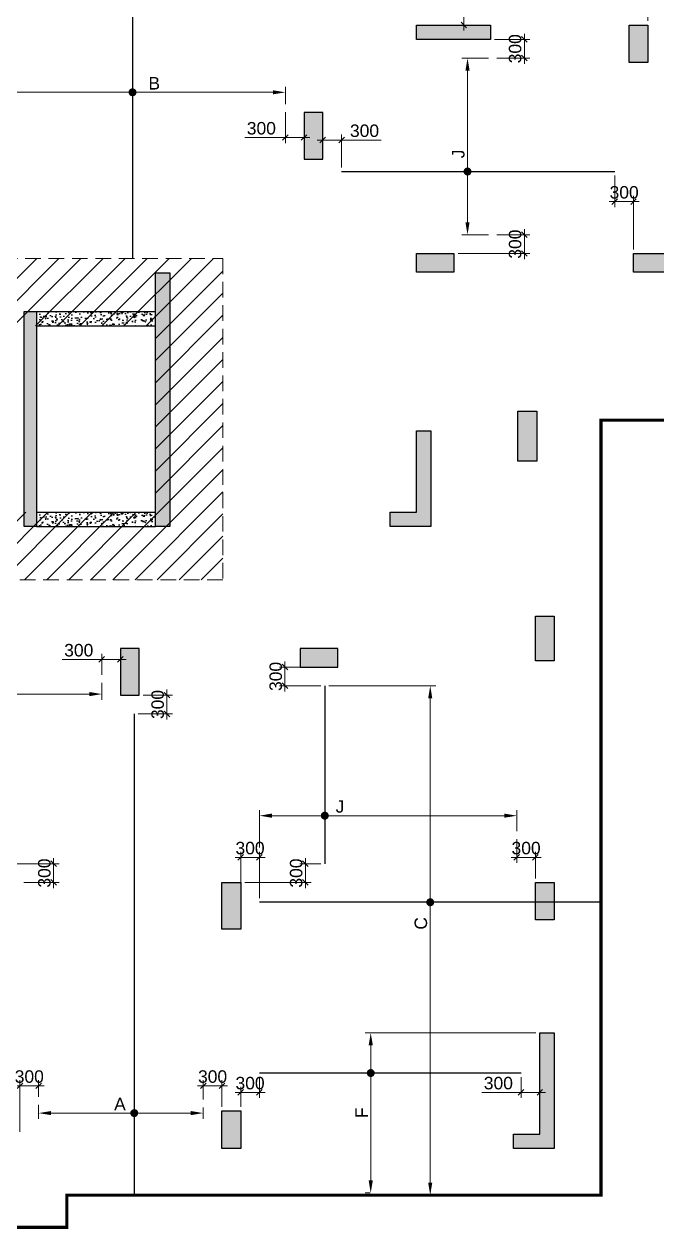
# Model space of a CAD drawing. Header units: millimetres. Extents: x 1123469 to 1883119, y -126924 to 196924.
# Drawn here: x 1821786 to 1831918, y 126388 to 145688 of the extents above; entities that cross this region are included whole.
import ezdxf

# ---------------------------------------------------------------- set-up
doc = ezdxf.new("R2010")
doc.units = ezdxf.units.MM
doc.header["$LTSCALE"] = 500
doc.header["$MEASUREMENT"] = 0
doc.header["$PDMODE"] = 34
doc.linetypes.add('CONTINOUS', pattern=[0])
doc.linetypes.add('DASHED2', pattern=[0.375, 0.25, -0.125])
doc.layers.get('Defpoints').update_dxf_attribs({"lineweight": 0})
for name, color, linetype in [('COL. DIM', 3, 'Continuous'), ('r.c.c. wall', 4, 'Continuous'), ('reinf.', 4, 'Continuous'), ('TOWER AREA COLUMN.', 6, 'Continuous')]:
    doc.layers.add(name, color=color, linetype=linetype)
for name, color, linetype, lineweight in [('CUT OUT', 1, 'Continuous', 13), ('dim-M', 1, 'Continuous', 15), ('FOOTING', 1, 'Continuous', 15), ('HATCH', 1, 'Continuous', 5), ('TOWER COL HATCH', 253, 'Continuous', 20)]:
    doc.layers.add(name, color=color, linetype=linetype, lineweight=lineweight)
doc.styles.add('3mm', font='arial.ttf')
doc.dimstyles.new('PARAMVEER', dxfattribs={"dimtxt": 200, "dimasz": 100, "dimexe": 0, "dimexo": 25, "dimgap": 10, "dimtad": 1, "dimdec": 0, "dimrnd": 5, "dimzin": 0, "dimdsep": 46, "dimtxsty": '3mm', "dimblk": 'OBLIQUE', "dimcen": 0.09, "dimdle": 75, "dimclrd": 1, "dimclre": 1, "dimclrt": 3, "dimadec": 0, "dimazin": 0, "dimtfac": 1, "dimtdec": 0, "dimtmove": 1, "dimatfit": 3, "dimfxl": 100, "dimtolj": 1, "dimtzin": 0, "dimlwd": 18, "dimlwe": 5, "dimarcsym": 0})

# ---------------------------------------------------------------- blocks, each defined once
blk = doc.blocks.new('3tgra')
at = {"layer": 'TOWER COL HATCH'}
h = blk.add_hatch(color=253, dxfattribs=at)
h.dxf.hatch_style = 1
h.paths.add_polyline_path([(1389010, 82702), (1389010, 82472), (1387826, 82472), (1387826, 82702)])
h = blk.add_hatch(color=253, dxfattribs=at)
h.dxf.hatch_style = 1
h.paths.add_polyline_path([(1391231, 82702), (1391531, 82702), (1391531, 82102), (1391231, 82102)])
h = blk.add_hatch(color=253, dxfattribs=at)
h.dxf.hatch_style = 1
h.paths.add_polyline_path([(1386026, 80552), (1386326, 80552), (1386326, 81302), (1386026, 81302)])
h = blk.add_hatch(color=253, dxfattribs=at)
h.dxf.hatch_style = 1
h.paths.add_polyline_path([(1388426, 79042), (1388426, 78742), (1387826, 78742), (1387826, 79042)])
h = blk.add_hatch(color=253, dxfattribs=at)
h.dxf.hatch_style = 1
h.paths.add_polyline_path([(1391901, 79042), (1391901, 78742), (1391301, 78742), (1391301, 79042)])
h = blk.add_hatch(color=253, dxfattribs=at)
h.dxf.hatch_style = 1
h.paths.add_polyline_path([(1383876, 78732), (1383876, 74667), (1383646, 74667), (1383646, 77882), (1383646, 78112), (1383646, 78732)])
h = blk.add_hatch(color=253, dxfattribs=at)
h.dxf.hatch_style = 1
h.paths.add_polyline_path([(1381543, 78112), (1381743, 78112), (1381743, 77882), (1381743, 74667), (1381543, 74667), (1381543, 77882)])
h = blk.add_hatch(color=253, dxfattribs=at)
h.dxf.hatch_style = 1
h.paths.add_polyline_path([(1389451, 76517), (1389751, 76517), (1389751, 75717), (1389451, 75717)])
h = blk.add_hatch(color=253, dxfattribs=at)
h.dxf.hatch_style = 1
h.paths.add_polyline_path([(1388056, 76202), (1388056, 74667), (1387406, 74667), (1387406, 74897), (1387826, 74897), (1387826, 76202)])
h = blk.add_hatch(color=253, dxfattribs=at)
h.dxf.hatch_style = 1
h.paths.add_polyline_path([(1389731, 73232), (1390031, 73232), (1390031, 72517), (1389731, 72517)])
h = blk.add_hatch(color=253, dxfattribs=at)
h.dxf.hatch_style = 1
h.paths.add_polyline_path([(1383386, 72717), (1383086, 72717), (1383086, 71967), (1383386, 71967)])
h = blk.add_hatch(color=253, dxfattribs=at)
h.dxf.hatch_style = 1
h.paths.add_polyline_path([(1386566, 72417), (1386566, 72717), (1385966, 72717), (1385966, 72417)])
h = blk.add_hatch(color=253, dxfattribs=at)
h.dxf.hatch_style = 1
h.paths.add_polyline_path([(1384711, 68967), (1385011, 68967), (1385011, 68217), (1384711, 68217)])
h = blk.add_hatch(color=253, dxfattribs=at)
h.dxf.hatch_style = 1
h.paths.add_polyline_path([(1389731, 68967), (1390031, 68967), (1390031, 68367), (1389731, 68367)])
h = blk.add_hatch(color=253, dxfattribs=at)
h.dxf.hatch_style = 1
h.paths.add_polyline_path([(1390031, 66557), (1390031, 64707), (1389381, 64707), (1389381, 64937), (1389801, 64937), (1389801, 66557)])
h = blk.add_hatch(color=253, dxfattribs=at)
h.dxf.hatch_style = 1
h.paths.add_polyline_path([(1384711, 65307), (1385011, 65307), (1385011, 64707), (1384711, 64707)])
at = {"layer": 'TOWER AREA COLUMN.', "color": 4}
for points in [[(1389010, 82702), (1389010, 82472), (1387826, 82472), (1387826, 82702)], [(1391231, 82702), (1391531, 82702), (1391531, 82102), (1391231, 82102)], [(1386026, 80552), (1386326, 80552), (1386326, 81302), (1386026, 81302)], [(1388426, 79042), (1388426, 78742), (1387826, 78742), (1387826, 79042)], [(1391901, 79042), (1391901, 78742), (1391301, 78742), (1391301, 79042)], [(1389451, 76517), (1389751, 76517), (1389751, 75717), (1389451, 75717)], [(1389731, 73232), (1390031, 73232), (1390031, 72517), (1389731, 72517)], [(1383386, 72717), (1383086, 72717), (1383086, 71967), (1383386, 71967)], [(1386566, 72417), (1386566, 72717), (1385966, 72717), (1385966, 72417)], [(1384711, 68967), (1385011, 68967), (1385011, 68217), (1384711, 68217)], [(1389731, 68967), (1390031, 68967), (1390031, 68367), (1389731, 68367)], [(1384711, 65307), (1385011, 65307), (1385011, 64707), (1384711, 64707)]]:
    blk.add_lwpolyline(points, close=True, dxfattribs=at)
for points in [[(1383876, 78732), (1383876, 74667), (1383646, 74667), (1383646, 77882), (1383646, 77882), (1383646, 78112), (1383646, 78112), (1383646, 78732), (1383876, 78732)], [(1381543, 78112), (1381743, 78112), (1381743, 77882), (1381743, 77882), (1381743, 74667), (1381543, 74667), (1381543, 77882), (1381543, 77882), (1381543, 78112)], [(1388056, 76202), (1388056, 74667), (1387406, 74667), (1387406, 74897), (1387826, 74897), (1387826, 76202), (1388056, 76202)], [(1390031, 66557), (1390031, 64707), (1389381, 64707), (1389381, 64937), (1389801, 64937), (1389801, 66557), (1390031, 66557)]]:
    blk.add_lwpolyline(points, dxfattribs=at)
blk = doc.blocks.new('_Oblique')
at = {"color": 0, "linetype": 'ByBlock', "lineweight": -2}
blk.add_line((-0.5, -0.5), (0.5, 0.5), dxfattribs=at)
blk = doc.blocks.new('*D3295')
at = {"layer": 'COL. DIM', "color": 1, "linetype": 'CONTINOUS', "lineweight": 5, "ltscale": 10, "transparency": 16777216}
for p, q in [((1832074, 147178), (1832074, 146434)), ((1831774, 145738), (1831774, 146614))]:
    blk.add_line(p, q, dxfattribs=at)
at = {"layer": 'COL. DIM', "color": 1, "lineweight": 18, "ltscale": 10, "transparency": 16777216}
blk.add_line((1832164, 146524), (1831684, 146524), dxfattribs=at)
at = {"layer": 'Defpoints', "color": 0, "ltscale": 10, "transparency": 16777216}
for p in [(1832074, 147243), (1831774, 146524), (1831774, 145673)]:
    blk.add_point(p, dxfattribs=at)
at = {"layer": 'COL. DIM', "color": 1, "lineweight": 18, "ltscale": 10, "transparency": 16777216, "xscale": 90, "yscale": 90, "zscale": 90, "rotation": 180}
blk.add_blockref('_Oblique', (1831774, 146524), dxfattribs=at)
at = {"layer": 'COL. DIM', "color": 1, "lineweight": 18, "ltscale": 10, "transparency": 16777216, "xscale": 90, "yscale": 90, "zscale": 90}
blk.add_blockref('_Oblique', (1832074, 146524), dxfattribs=at)
at = {"layer": 'COL. DIM', "color": 3, "ltscale": 10, "transparency": 16777216, "insert": (1831924, 146671), "char_height": 200, "attachment_point": 5, "style": '3mm'}
blk.add_mtext('\\A1;300', dxfattribs=at)
blk = doc.blocks.new('*D3316')
at = {"layer": 'COL. DIM', "color": 1, "lineweight": 18, "ltscale": 10, "transparency": 16777216}
for p, q in [((1828827, 146602), (1828827, 145973)), ((1828827, 146063), (1828827, 145583))]:
    blk.add_line(p, q, dxfattribs=at)
at = {"layer": 'COL. DIM', "color": 1, "linetype": 'CONTINOUS', "lineweight": 5, "ltscale": 10, "transparency": 16777216}
for p, q in [((1829219, 145973), (1828737, 145973)), ((1828915, 145673), (1828737, 145673))]:
    blk.add_line(p, q, dxfattribs=at)
at = {"layer": 'Defpoints', "color": 0, "ltscale": 10, "transparency": 16777216}
for p in [(1829284, 145973), (1828827, 145673), (1828980, 145673)]:
    blk.add_point(p, dxfattribs=at)
at = {"layer": 'COL. DIM', "color": 1, "lineweight": 18, "ltscale": 10, "transparency": 16777216, "xscale": 90, "yscale": 90, "zscale": 90}
for p, rotation in [((1828827, 145973), 90), ((1828827, 145673), 270)]:
    blk.add_blockref('_Oblique', p, dxfattribs=dict(at, rotation=rotation))
at = {"layer": 'COL. DIM', "color": 3, "ltscale": 10, "transparency": 16777216, "insert": (1828680, 146336), "char_height": 200, "attachment_point": 5, "rotation": 90, "style": '3mm'}
blk.add_mtext('\\A1;300', dxfattribs=at)
blk = doc.blocks.new('*D3317')
at = {"layer": 'COL. DIM', "color": 1, "lineweight": 18, "ltscale": 10, "transparency": 16777216}
for p, q in [((1826959, 143831), (1826479, 143831)), ((1827503, 143831), (1826869, 143831))]:
    blk.add_line(p, q, dxfattribs=at)
at = {"layer": 'COL. DIM', "color": 1, "linetype": 'CONTINOUS', "lineweight": 5, "ltscale": 10, "transparency": 16777216}
for p, q in [((1826569, 143708), (1826569, 143921)), ((1826869, 143391), (1826869, 143921))]:
    blk.add_line(p, q, dxfattribs=at)
at = {"layer": 'Defpoints', "color": 0, "ltscale": 10, "transparency": 16777216}
for p in [(1826569, 143831), (1826569, 143643), (1826869, 143326)]:
    blk.add_point(p, dxfattribs=at)
at = {"layer": 'COL. DIM', "color": 1, "lineweight": 18, "ltscale": 10, "transparency": 16777216, "xscale": 90, "yscale": 90, "zscale": 90, "rotation": 180}
blk.add_blockref('_Oblique', (1826569, 143831), dxfattribs=at)
at = {"layer": 'COL. DIM', "color": 1, "lineweight": 18, "ltscale": 10, "transparency": 16777216, "xscale": 90, "yscale": 90, "zscale": 90}
blk.add_blockref('_Oblique', (1826869, 143831), dxfattribs=at)
at = {"layer": 'COL. DIM', "color": 3, "ltscale": 10, "transparency": 16777216, "insert": (1827237, 143978), "char_height": 200, "attachment_point": 5, "style": '3mm'}
blk.add_mtext('\\A1;300', dxfattribs=at)
blk = doc.blocks.new('*D3318')
at = {"layer": 'COL. DIM', "color": 1, "linetype": 'CONTINOUS', "lineweight": 5, "ltscale": 10, "transparency": 16777216}
for p, q in [((1829223, 145143), (1828796, 145143)), ((1829223, 142313), (1828796, 142313))]:
    blk.add_line(p, q, dxfattribs=at)
at = {"layer": 'COL. DIM', "color": 1, "lineweight": 18, "ltscale": 10, "transparency": 16777216}
blk.add_line((1828886, 142513), (1828886, 144943), dxfattribs=at)
at = {"layer": 'COL. DIM', "color": 1, "ltscale": 10, "transparency": 16777216}
for points in [[(1828853, 144943), (1828919, 144943), (1828886, 145143)], [(1828853, 142513), (1828919, 142513), (1828886, 142313)]]:
    blk.add_solid(points, dxfattribs=at)
at = {"layer": 'Defpoints', "color": 0, "ltscale": 10, "transparency": 16777216}
for p in [(1828886, 145143), (1829288, 145143), (1829288, 142313)]:
    blk.add_point(p, dxfattribs=at)
at = {"layer": 'COL. DIM', "color": 3, "ltscale": 10, "transparency": 16777216, "insert": (1828739, 143608), "char_height": 200, "attachment_point": 5, "rotation": 90, "style": '3mm'}
blk.add_mtext('\\A1;J', dxfattribs=at)
blk = doc.blocks.new('*D3319')
at = {"layer": 'COL. DIM', "color": 1, "linetype": 'CONTINOUS', "lineweight": 5, "ltscale": 10, "transparency": 16777216}
for p, q in [((1831244, 143261), (1831244, 142755)), ((1831544, 142078), (1831544, 142935))]:
    blk.add_line(p, q, dxfattribs=at)
at = {"layer": 'COL. DIM', "color": 1, "lineweight": 18, "ltscale": 10, "transparency": 16777216}
blk.add_line((1831154, 142845), (1831634, 142845), dxfattribs=at)
at = {"layer": 'Defpoints', "color": 0, "ltscale": 10, "transparency": 16777216}
for p in [(1831244, 143326), (1831544, 142845), (1831544, 142013)]:
    blk.add_point(p, dxfattribs=at)
at = {"layer": 'COL. DIM', "color": 1, "lineweight": 18, "ltscale": 10, "transparency": 16777216, "xscale": 90, "yscale": 90, "zscale": 90, "rotation": 180}
blk.add_blockref('_Oblique', (1831244, 142845), dxfattribs=at)
at = {"layer": 'COL. DIM', "color": 1, "lineweight": 18, "ltscale": 10, "transparency": 16777216, "xscale": 90, "yscale": 90, "zscale": 90}
blk.add_blockref('_Oblique', (1831544, 142845), dxfattribs=at)
at = {"layer": 'COL. DIM', "color": 3, "ltscale": 10, "transparency": 16777216, "insert": (1831394, 142992), "char_height": 200, "attachment_point": 5, "style": '3mm'}
blk.add_mtext('\\A1;300', dxfattribs=at)
blk = doc.blocks.new('*D3320')
at = {"layer": 'COL. DIM', "color": 1, "linetype": 'CONTINOUS', "lineweight": 5, "ltscale": 10, "transparency": 16777216}
for p, q in [((1829353, 142313), (1829886, 142313)), ((1828734, 142013), (1829886, 142013))]:
    blk.add_line(p, q, dxfattribs=at)
at = {"layer": 'COL. DIM', "color": 1, "lineweight": 18, "ltscale": 10, "transparency": 16777216}
blk.add_line((1829796, 142403), (1829796, 141923), dxfattribs=at)
at = {"layer": 'Defpoints', "color": 0, "ltscale": 10, "transparency": 16777216}
for p in [(1829288, 142313), (1828669, 142013), (1829796, 142013)]:
    blk.add_point(p, dxfattribs=at)
at = {"layer": 'COL. DIM', "color": 1, "lineweight": 18, "ltscale": 10, "transparency": 16777216, "xscale": 90, "yscale": 90, "zscale": 90}
for p, rotation in [((1829796, 142313), 90), ((1829796, 142013), 270)]:
    blk.add_blockref('_Oblique', p, dxfattribs=dict(at, rotation=rotation))
at = {"layer": 'COL. DIM', "color": 3, "ltscale": 10, "transparency": 16777216, "insert": (1829649, 142163), "char_height": 200, "attachment_point": 5, "rotation": 90, "style": '3mm'}
blk.add_mtext('\\A1;300', dxfattribs=at)
blk = doc.blocks.new('*D3323')
at = {"layer": 'COL. DIM', "color": 1, "linetype": 'CONTINOUS', "lineweight": 5, "ltscale": 10, "transparency": 16777216}
for p, q in [((1825969, 144277), (1825969, 143781)), ((1826269, 144208), (1826269, 143781))]:
    blk.add_line(p, q, dxfattribs=at)
at = {"layer": 'COL. DIM', "color": 1, "lineweight": 18, "ltscale": 10, "transparency": 16777216}
for p, q in [((1825320, 143871), (1825969, 143871)), ((1825879, 143871), (1826359, 143871))]:
    blk.add_line(p, q, dxfattribs=at)
at = {"layer": 'Defpoints', "color": 0, "ltscale": 10, "transparency": 16777216}
for p in [(1825969, 144342), (1826269, 144273), (1826269, 143871)]:
    blk.add_point(p, dxfattribs=at)
at = {"layer": 'COL. DIM', "color": 1, "lineweight": 18, "ltscale": 10, "transparency": 16777216, "xscale": 90, "yscale": 90, "zscale": 90, "rotation": 180}
blk.add_blockref('_Oblique', (1825969, 143871), dxfattribs=at)
at = {"layer": 'COL. DIM', "color": 1, "lineweight": 18, "ltscale": 10, "transparency": 16777216, "xscale": 90, "yscale": 90, "zscale": 90}
blk.add_blockref('_Oblique', (1826269, 143871), dxfattribs=at)
at = {"layer": 'COL. DIM', "color": 3, "ltscale": 10, "transparency": 16777216, "insert": (1825585, 144018), "char_height": 200, "attachment_point": 5, "style": '3mm'}
blk.add_mtext('\\A1;300', dxfattribs=at)
blk = doc.blocks.new('*D3246')
at = {"layer": 'COL. DIM', "color": 1, "linetype": 'CONTINOUS', "lineweight": 5, "ltscale": 10, "transparency": 16777216}
for p, q in [((1821264, 132238), (1822348, 132238)), ((1821784, 131938), (1822348, 131938))]:
    blk.add_line(p, q, dxfattribs=at)
at = {"layer": 'COL. DIM', "color": 1, "lineweight": 18, "ltscale": 10, "transparency": 16777216}
blk.add_line((1822258, 132328), (1822258, 131848), dxfattribs=at)
at = {"layer": 'Defpoints', "color": 0, "ltscale": 10, "transparency": 16777216}
for p in [(1821199, 132238), (1821719, 131938), (1822258, 131938)]:
    blk.add_point(p, dxfattribs=at)
at = {"layer": 'COL. DIM', "color": 1, "lineweight": 18, "ltscale": 10, "transparency": 16777216, "xscale": 90, "yscale": 90, "zscale": 90}
for p, rotation in [((1822258, 132238), 90), ((1822258, 131938), 270)]:
    blk.add_blockref('_Oblique', p, dxfattribs=dict(at, rotation=rotation))
at = {"layer": 'COL. DIM', "color": 3, "ltscale": 10, "transparency": 16777216, "insert": (1822111, 132088), "char_height": 200, "attachment_point": 5, "rotation": 90, "style": '3mm'}
blk.add_mtext('\\A1;300', dxfattribs=at)
blk = doc.blocks.new('*D3247')
at = {"layer": 'COL. DIM', "color": 1, "lineweight": 18, "ltscale": 10, "transparency": 16777216}
for p, q in [((1822395, 135510), (1823029, 135510)), ((1822939, 135510), (1823419, 135510))]:
    blk.add_line(p, q, dxfattribs=at)
at = {"layer": 'COL. DIM', "color": 1, "linetype": 'CONTINOUS', "lineweight": 5, "ltscale": 10, "transparency": 16777216}
for p, q in [((1823029, 135263), (1823029, 135600)), ((1823329, 135321), (1823329, 135600))]:
    blk.add_line(p, q, dxfattribs=at)
at = {"layer": 'Defpoints', "color": 0, "ltscale": 10, "transparency": 16777216}
for p in [(1823329, 135510), (1823029, 135198), (1823329, 135256)]:
    blk.add_point(p, dxfattribs=at)
at = {"layer": 'COL. DIM', "color": 1, "lineweight": 18, "ltscale": 10, "transparency": 16777216, "xscale": 90, "yscale": 90, "zscale": 90, "rotation": 180}
blk.add_blockref('_Oblique', (1823029, 135510), dxfattribs=at)
at = {"layer": 'COL. DIM', "color": 1, "lineweight": 18, "ltscale": 10, "transparency": 16777216, "xscale": 90, "yscale": 90, "zscale": 90}
blk.add_blockref('_Oblique', (1823329, 135510), dxfattribs=at)
at = {"layer": 'COL. DIM', "color": 3, "ltscale": 10, "transparency": 16777216, "insert": (1822661, 135657), "char_height": 200, "attachment_point": 5, "style": '3mm'}
blk.add_mtext('\\A1;300', dxfattribs=at)
blk = doc.blocks.new('*D3252')
at = {"layer": 'COL. DIM', "color": 1, "linetype": 'CONTINOUS', "lineweight": 5, "ltscale": 10, "transparency": 16777216}
for p, q in [((1824654, 128463), (1824654, 128770)), ((1824954, 128343), (1824954, 128770))]:
    blk.add_line(p, q, dxfattribs=at)
at = {"layer": 'COL. DIM', "color": 1, "lineweight": 18, "ltscale": 10, "transparency": 16777216}
blk.add_line((1824564, 128680), (1825044, 128680), dxfattribs=at)
at = {"layer": 'Defpoints', "color": 0, "ltscale": 10, "transparency": 16777216}
for p in [(1824954, 128680), (1824654, 128398), (1824954, 128278)]:
    blk.add_point(p, dxfattribs=at)
at = {"layer": 'COL. DIM', "color": 1, "lineweight": 18, "ltscale": 10, "transparency": 16777216, "xscale": 90, "yscale": 90, "zscale": 90, "rotation": 180}
blk.add_blockref('_Oblique', (1824654, 128680), dxfattribs=at)
at = {"layer": 'COL. DIM', "color": 1, "lineweight": 18, "ltscale": 10, "transparency": 16777216, "xscale": 90, "yscale": 90, "zscale": 90}
blk.add_blockref('_Oblique', (1824954, 128680), dxfattribs=at)
at = {"layer": 'COL. DIM', "color": 3, "ltscale": 10, "transparency": 16777216, "insert": (1824804, 128827), "char_height": 200, "attachment_point": 5, "style": '3mm'}
blk.add_mtext('\\A1;300', dxfattribs=at)
blk = doc.blocks.new('*D3253')
at = {"layer": 'COL. DIM', "color": 1, "linetype": 'CONTINOUS', "lineweight": 5, "ltscale": 10, "transparency": 16777216}
for p, q in [((1821719, 127943), (1821719, 128770)), ((1822019, 128506), (1822019, 128770))]:
    blk.add_line(p, q, dxfattribs=at)
at = {"layer": 'COL. DIM', "color": 1, "lineweight": 18, "ltscale": 10, "transparency": 16777216}
blk.add_line((1822109, 128680), (1821629, 128680), dxfattribs=at)
at = {"layer": 'Defpoints', "color": 0, "ltscale": 10, "transparency": 16777216}
for p in [(1821719, 128680), (1822019, 128441), (1821719, 127878)]:
    blk.add_point(p, dxfattribs=at)
at = {"layer": 'COL. DIM', "color": 1, "lineweight": 18, "ltscale": 10, "transparency": 16777216, "xscale": 90, "yscale": 90, "zscale": 90, "rotation": 180}
blk.add_blockref('_Oblique', (1821719, 128680), dxfattribs=at)
at = {"layer": 'COL. DIM', "color": 1, "lineweight": 18, "ltscale": 10, "transparency": 16777216, "xscale": 90, "yscale": 90, "zscale": 90}
blk.add_blockref('_Oblique', (1822019, 128680), dxfattribs=at)
at = {"layer": 'COL. DIM', "color": 3, "ltscale": 10, "transparency": 16777216, "insert": (1821869, 128827), "char_height": 200, "attachment_point": 5, "style": '3mm'}
blk.add_mtext('\\A1;300', dxfattribs=at)
blk = doc.blocks.new('*D3254')
at = {"layer": 'COL. DIM', "color": 1, "linetype": 'CONTINOUS', "lineweight": 5, "ltscale": 10, "transparency": 16777216}
for p, q in [((1829674, 132631), (1829674, 132250)), ((1829974, 132003), (1829974, 132430))]:
    blk.add_line(p, q, dxfattribs=at)
at = {"layer": 'COL. DIM', "color": 1, "lineweight": 18, "ltscale": 10, "transparency": 16777216}
blk.add_line((1829584, 132340), (1830064, 132340), dxfattribs=at)
at = {"layer": 'Defpoints', "color": 0, "ltscale": 10, "transparency": 16777216}
for p in [(1829674, 132696), (1829974, 132340), (1829974, 131938)]:
    blk.add_point(p, dxfattribs=at)
at = {"layer": 'COL. DIM', "color": 1, "lineweight": 18, "ltscale": 10, "transparency": 16777216, "xscale": 90, "yscale": 90, "zscale": 90, "rotation": 180}
blk.add_blockref('_Oblique', (1829674, 132340), dxfattribs=at)
at = {"layer": 'COL. DIM', "color": 1, "lineweight": 18, "ltscale": 10, "transparency": 16777216, "xscale": 90, "yscale": 90, "zscale": 90}
blk.add_blockref('_Oblique', (1829974, 132340), dxfattribs=at)
at = {"layer": 'COL. DIM', "color": 3, "ltscale": 10, "transparency": 16777216, "insert": (1829824, 132487), "char_height": 200, "attachment_point": 5, "style": '3mm'}
blk.add_mtext('\\A1;300', dxfattribs=at)
blk = doc.blocks.new('*D3255')
at = {"layer": 'COL. DIM', "color": 1, "linetype": 'CONTINOUS', "lineweight": 5, "ltscale": 10, "transparency": 16777216}
for p, q in [((1826666, 135088), (1828379, 135088)), ((1828280, 126928), (1828199, 126928))]:
    blk.add_line(p, q, dxfattribs=at)
at = {"layer": 'COL. DIM', "color": 1, "lineweight": 18, "ltscale": 10, "transparency": 16777216}
blk.add_line((1828289, 127128), (1828289, 134888), dxfattribs=at)
at = {"layer": 'COL. DIM', "color": 1, "ltscale": 10, "transparency": 16777216}
for points in [[(1828256, 134888), (1828322, 134888), (1828289, 135088)], [(1828256, 127128), (1828322, 127128), (1828289, 126928)]]:
    blk.add_solid(points, dxfattribs=at)
at = {"layer": 'Defpoints', "color": 0, "ltscale": 10, "transparency": 16777216}
for p in [(1826601, 135088), (1828289, 135088), (1828345, 126928)]:
    blk.add_point(p, dxfattribs=at)
at = {"layer": 'COL. DIM', "color": 3, "ltscale": 10, "transparency": 16777216, "insert": (1828140, 131282), "char_height": 200, "attachment_point": 5, "rotation": 90, "style": '3mm'}
blk.add_mtext('\\A1;C', dxfattribs=at)
blk = doc.blocks.new('*D3256')
at = {"layer": 'COL. DIM', "color": 1, "linetype": 'CONTINOUS', "lineweight": 5, "ltscale": 10, "transparency": 16777216}
for p, q in [((1825254, 131633), (1825254, 132430)), ((1825554, 131685), (1825554, 132430))]:
    blk.add_line(p, q, dxfattribs=at)
at = {"layer": 'COL. DIM', "color": 1, "lineweight": 18, "ltscale": 10, "transparency": 16777216}
blk.add_line((1825644, 132340), (1825164, 132340), dxfattribs=at)
at = {"layer": 'Defpoints', "color": 0, "ltscale": 10, "transparency": 16777216}
for p in [(1825254, 132340), (1825254, 131568), (1825554, 131620)]:
    blk.add_point(p, dxfattribs=at)
at = {"layer": 'COL. DIM', "color": 1, "lineweight": 18, "ltscale": 10, "transparency": 16777216, "xscale": 90, "yscale": 90, "zscale": 90, "rotation": 180}
blk.add_blockref('_Oblique', (1825254, 132340), dxfattribs=at)
at = {"layer": 'COL. DIM', "color": 1, "lineweight": 18, "ltscale": 10, "transparency": 16777216, "xscale": 90, "yscale": 90, "zscale": 90}
blk.add_blockref('_Oblique', (1825554, 132340), dxfattribs=at)
at = {"layer": 'COL. DIM', "color": 3, "ltscale": 10, "transparency": 16777216, "insert": (1825404, 132487), "char_height": 200, "attachment_point": 5, "style": '3mm'}
blk.add_mtext('\\A1;300', dxfattribs=at)
blk = doc.blocks.new('*D3257')
at = {"layer": 'COL. DIM', "color": 1, "linetype": 'CONTINOUS', "lineweight": 5, "ltscale": 10, "transparency": 16777216}
for p, q in [((1823694, 134938), (1824162, 134938)), ((1823615, 134638), (1824162, 134638))]:
    blk.add_line(p, q, dxfattribs=at)
at = {"layer": 'COL. DIM', "color": 1, "lineweight": 18, "ltscale": 10, "transparency": 16777216}
blk.add_line((1824072, 134548), (1824072, 135028), dxfattribs=at)
at = {"layer": 'Defpoints', "color": 0, "ltscale": 10, "transparency": 16777216}
for p in [(1823629, 134938), (1824072, 134938), (1823550, 134638)]:
    blk.add_point(p, dxfattribs=at)
at = {"layer": 'COL. DIM', "color": 1, "lineweight": 18, "ltscale": 10, "transparency": 16777216, "xscale": 90, "yscale": 90, "zscale": 90}
for p, rotation in [((1824072, 134938), 90), ((1824072, 134638), 270)]:
    blk.add_blockref('_Oblique', p, dxfattribs=dict(at, rotation=rotation))
at = {"layer": 'COL. DIM', "color": 3, "ltscale": 10, "transparency": 16777216, "insert": (1823925, 134788), "char_height": 200, "attachment_point": 5, "rotation": 90, "style": '3mm'}
blk.add_mtext('\\A1;300', dxfattribs=at)
blk = doc.blocks.new('*D3265')
at = {"layer": 'COL. DIM', "color": 1, "linetype": 'CONTINOUS', "lineweight": 5, "ltscale": 10, "transparency": 16777216}
for p, q in [((1820939, 144407), (1820939, 144685)), ((1825969, 144407), (1825969, 144685))]:
    blk.add_line(p, q, dxfattribs=at)
at = {"layer": 'COL. DIM', "color": 1, "lineweight": 18, "ltscale": 10, "transparency": 16777216}
blk.add_line((1821139, 144595), (1825769, 144595), dxfattribs=at)
at = {"layer": 'COL. DIM', "color": 1, "ltscale": 10, "transparency": 16777216}
for points in [[(1821139, 144628), (1821139, 144562), (1820939, 144595)], [(1825769, 144628), (1825769, 144562), (1825969, 144595)]]:
    blk.add_solid(points, dxfattribs=at)
at = {"layer": 'Defpoints', "color": 0, "ltscale": 10, "transparency": 16777216}
for p in [(1825969, 144595), (1820939, 144342), (1825969, 144342)]:
    blk.add_point(p, dxfattribs=at)
at = {"layer": 'COL. DIM', "color": 3, "ltscale": 10, "transparency": 16777216, "insert": (1823870, 144740), "char_height": 200, "width": 21.48, "attachment_point": 5, "style": '3mm'}
blk.add_mtext('\\A1;B', dxfattribs=at)
blk = doc.blocks.new('*D3273')
at = {"layer": 'COL. DIM', "color": 1, "lineweight": 18, "ltscale": 10, "transparency": 16777216}
blk.add_line((1829796, 145053), (1829796, 145533), dxfattribs=at)
at = {"layer": 'COL. DIM', "color": 1, "linetype": 'CONTINOUS', "lineweight": 5, "ltscale": 10, "transparency": 16777216}
for p, q in [((1829318, 145443), (1829886, 145443)), ((1829353, 145143), (1829886, 145143))]:
    blk.add_line(p, q, dxfattribs=at)
at = {"layer": 'Defpoints', "color": 0, "ltscale": 10, "transparency": 16777216}
for p in [(1829253, 145443), (1829796, 145443), (1829288, 145143)]:
    blk.add_point(p, dxfattribs=at)
at = {"layer": 'COL. DIM', "color": 1, "lineweight": 18, "ltscale": 10, "transparency": 16777216, "xscale": 90, "yscale": 90, "zscale": 90}
for p, rotation in [((1829796, 145443), 90), ((1829796, 145143), 270)]:
    blk.add_blockref('_Oblique', p, dxfattribs=dict(at, rotation=rotation))
at = {"layer": 'COL. DIM', "color": 3, "ltscale": 10, "transparency": 16777216, "insert": (1829649, 145293), "char_height": 200, "attachment_point": 5, "rotation": 90, "style": '3mm'}
blk.add_mtext('\\A1;300', dxfattribs=at)
blk = doc.blocks.new('*D3331')
at = {"layer": 'COL. DIM', "color": 1, "linetype": 'CONTINOUS', "lineweight": 5, "ltscale": 10, "transparency": 16777216}
for p, q in [((1818529, 135133), (1818529, 134865)), ((1823029, 135133), (1823029, 134865))]:
    blk.add_line(p, q, dxfattribs=at)
at = {"layer": 'COL. DIM', "color": 1, "lineweight": 18, "ltscale": 10, "transparency": 16777216}
blk.add_line((1818729, 134955), (1822829, 134955), dxfattribs=at)
at = {"layer": 'COL. DIM', "color": 1, "ltscale": 10, "transparency": 16777216}
for points in [[(1818729, 134989), (1818729, 134922), (1818529, 134955)], [(1822829, 134989), (1822829, 134922), (1823029, 134955)]]:
    blk.add_solid(points, dxfattribs=at)
at = {"layer": 'Defpoints', "color": 0, "ltscale": 10, "transparency": 16777216}
for p in [(1818529, 135198), (1823029, 135198), (1823029, 134955)]:
    blk.add_point(p, dxfattribs=at)
at = {"layer": 'COL. DIM', "color": 3, "ltscale": 10, "transparency": 16777216, "insert": (1820779, 135102), "char_height": 200, "width": 21.48, "attachment_point": 5, "style": '3mm'}
blk.add_mtext('\\A1;J', dxfattribs=at)
blk = doc.blocks.new('*D3332')
at = {"layer": 'COL. DIM', "color": 1, "linetype": 'CONTINOUS', "lineweight": 5, "ltscale": 10, "transparency": 16777216}
for p, q in [((1822019, 128376), (1822019, 128153)), ((1824654, 128333), (1824654, 128153))]:
    blk.add_line(p, q, dxfattribs=at)
at = {"layer": 'COL. DIM', "color": 1, "lineweight": 18, "ltscale": 10, "transparency": 16777216}
blk.add_line((1822219, 128243), (1824454, 128243), dxfattribs=at)
at = {"layer": 'COL. DIM', "color": 1, "ltscale": 10, "transparency": 16777216}
for points in [[(1822219, 128276), (1822219, 128210), (1822019, 128243)], [(1824454, 128276), (1824454, 128210), (1824654, 128243)]]:
    blk.add_solid(points, dxfattribs=at)
at = {"layer": 'Defpoints', "color": 0, "ltscale": 10, "transparency": 16777216}
for p in [(1822019, 128441), (1824654, 128398), (1824654, 128243)]:
    blk.add_point(p, dxfattribs=at)
at = {"layer": 'COL. DIM', "color": 3, "ltscale": 10, "transparency": 16777216, "insert": (1823321, 128388), "char_height": 200, "width": 21.48, "attachment_point": 5, "style": '3mm'}
blk.add_mtext('\\A1;A', dxfattribs=at)
blk = doc.blocks.new('*D3333')
at = {"layer": 'COL. DIM', "color": 1, "linetype": 'CONTINOUS', "lineweight": 5, "ltscale": 10, "transparency": 16777216}
for p, q in [((1826520, 135388), (1825873, 135388)), ((1826536, 135088), (1825873, 135088))]:
    blk.add_line(p, q, dxfattribs=at)
at = {"layer": 'COL. DIM', "color": 1, "lineweight": 18, "ltscale": 10, "transparency": 16777216}
blk.add_line((1825963, 134998), (1825963, 135478), dxfattribs=at)
at = {"layer": 'Defpoints', "color": 0, "ltscale": 10, "transparency": 16777216}
for p in [(1825963, 135388), (1826585, 135388), (1826601, 135088)]:
    blk.add_point(p, dxfattribs=at)
at = {"layer": 'COL. DIM', "color": 1, "lineweight": 18, "ltscale": 10, "transparency": 16777216, "xscale": 90, "yscale": 90, "zscale": 90}
for p, rotation in [((1825963, 135388), 90), ((1825963, 135088), 270)]:
    blk.add_blockref('_Oblique', p, dxfattribs=dict(at, rotation=rotation))
at = {"layer": 'COL. DIM', "color": 3, "ltscale": 10, "transparency": 16777216, "insert": (1825816, 135238), "char_height": 200, "attachment_point": 5, "rotation": 90, "style": '3mm'}
blk.add_mtext('\\A1;300', dxfattribs=at)
blk = doc.blocks.new('*D3334')
at = {"layer": 'COL. DIM', "color": 1, "linetype": 'CONTINOUS', "lineweight": 5, "ltscale": 10, "transparency": 16777216}
for p, q in [((1825554, 132495), (1825554, 133097)), ((1829674, 132761), (1829674, 133097))]:
    blk.add_line(p, q, dxfattribs=at)
at = {"layer": 'COL. DIM', "color": 1, "lineweight": 18, "ltscale": 10, "transparency": 16777216}
blk.add_line((1825754, 133007), (1829474, 133007), dxfattribs=at)
at = {"layer": 'COL. DIM', "color": 1, "ltscale": 10, "transparency": 16777216}
for points in [[(1825754, 133041), (1825754, 132974), (1825554, 133007)], [(1829474, 133041), (1829474, 132974), (1829674, 133007)]]:
    blk.add_solid(points, dxfattribs=at)
at = {"layer": 'Defpoints', "color": 0, "ltscale": 10, "transparency": 16777216}
for p in [(1829674, 133007), (1829674, 132696), (1825554, 132430)]:
    blk.add_point(p, dxfattribs=at)
at = {"layer": 'COL. DIM', "color": 3, "ltscale": 10, "transparency": 16777216, "insert": (1826844, 133154), "char_height": 200, "width": 21.48, "attachment_point": 5, "style": '3mm'}
blk.add_mtext('\\A1;J', dxfattribs=at)
blk = doc.blocks.new('*D3362')
at = {"layer": 'COL. DIM', "color": 1, "linetype": 'CONTINOUS', "lineweight": 5, "ltscale": 10, "transparency": 16777216}
for p, q in [((1826536, 132238), (1826201, 132238)), ((1825319, 131938), (1826381, 131938))]:
    blk.add_line(p, q, dxfattribs=at)
at = {"layer": 'COL. DIM', "color": 1, "lineweight": 18, "ltscale": 10, "transparency": 16777216}
blk.add_line((1826291, 132328), (1826291, 131848), dxfattribs=at)
at = {"layer": 'Defpoints', "color": 0, "ltscale": 10, "transparency": 16777216}
for p in [(1826601, 132238), (1825254, 131938), (1826291, 131938)]:
    blk.add_point(p, dxfattribs=at)
at = {"layer": 'COL. DIM', "color": 1, "lineweight": 18, "ltscale": 10, "transparency": 16777216, "xscale": 90, "yscale": 90, "zscale": 90}
for p, rotation in [((1826291, 132238), 90), ((1826291, 131938), 270)]:
    blk.add_blockref('_Oblique', p, dxfattribs=dict(at, rotation=rotation))
at = {"layer": 'COL. DIM', "color": 3, "ltscale": 10, "transparency": 16777216, "insert": (1826143, 132088), "char_height": 200, "attachment_point": 5, "rotation": 90, "style": '3mm'}
blk.add_mtext('\\A1;300', dxfattribs=at)
blk = doc.blocks.new('*D3544')
at = {"layer": 'COL. DIM', "color": 1, "linetype": 'CONTINOUS', "lineweight": 5, "ltscale": 10, "transparency": 16777216}
for p, q in [((1829744, 128820), (1829744, 128485)), ((1830044, 128820), (1830044, 128485))]:
    blk.add_line(p, q, dxfattribs=at)
at = {"layer": 'COL. DIM', "color": 1, "lineweight": 18, "ltscale": 10, "transparency": 16777216}
for p, q in [((1829115, 128575), (1829744, 128575)), ((1829654, 128575), (1830134, 128575))]:
    blk.add_line(p, q, dxfattribs=at)
at = {"layer": 'Defpoints', "color": 0, "ltscale": 10, "transparency": 16777216}
for p in [(1829744, 128885), (1830044, 128885), (1830044, 128575)]:
    blk.add_point(p, dxfattribs=at)
at = {"layer": 'COL. DIM', "color": 1, "lineweight": 18, "ltscale": 10, "transparency": 16777216, "xscale": 90, "yscale": 90, "zscale": 90, "rotation": 180}
blk.add_blockref('_Oblique', (1829744, 128575), dxfattribs=at)
at = {"layer": 'COL. DIM', "color": 1, "lineweight": 18, "ltscale": 10, "transparency": 16777216, "xscale": 90, "yscale": 90, "zscale": 90}
blk.add_blockref('_Oblique', (1830044, 128575), dxfattribs=at)
at = {"layer": 'COL. DIM', "color": 3, "ltscale": 10, "transparency": 16777216, "insert": (1829380, 128722), "char_height": 200, "attachment_point": 5, "style": '3mm'}
blk.add_mtext('\\A1;300', dxfattribs=at)
blk = doc.blocks.new('*D3545')
at = {"layer": 'COL. DIM', "color": 1, "linetype": 'CONTINOUS', "lineweight": 5, "ltscale": 10, "transparency": 16777216}
for p, q in [((1825554, 128820), (1825554, 128485)), ((1825254, 128343), (1825254, 128665))]:
    blk.add_line(p, q, dxfattribs=at)
at = {"layer": 'COL. DIM', "color": 1, "lineweight": 18, "ltscale": 10, "transparency": 16777216}
blk.add_line((1825644, 128575), (1825164, 128575), dxfattribs=at)
at = {"layer": 'Defpoints', "color": 0, "ltscale": 10, "transparency": 16777216}
for p in [(1825554, 128885), (1825254, 128575), (1825254, 128278)]:
    blk.add_point(p, dxfattribs=at)
at = {"layer": 'COL. DIM', "color": 1, "lineweight": 18, "ltscale": 10, "transparency": 16777216, "xscale": 90, "yscale": 90, "zscale": 90, "rotation": 180}
blk.add_blockref('_Oblique', (1825254, 128575), dxfattribs=at)
at = {"layer": 'COL. DIM', "color": 1, "lineweight": 18, "ltscale": 10, "transparency": 16777216, "xscale": 90, "yscale": 90, "zscale": 90}
blk.add_blockref('_Oblique', (1825554, 128575), dxfattribs=at)
at = {"layer": 'COL. DIM', "color": 3, "ltscale": 10, "transparency": 16777216, "insert": (1825404, 128722), "char_height": 200, "attachment_point": 5, "style": '3mm'}
blk.add_mtext('\\A1;300', dxfattribs=at)
blk = doc.blocks.new('*D3546')
at = {"layer": 'COL. DIM', "color": 1, "linetype": 'CONTINOUS', "lineweight": 5, "ltscale": 10, "transparency": 16777216}
for p, q in [((1829979, 129528), (1827246, 129528)), ((1827327, 126965), (1827246, 126965))]:
    blk.add_line(p, q, dxfattribs=at)
at = {"layer": 'COL. DIM', "color": 1, "lineweight": 18, "ltscale": 10, "transparency": 16777216}
blk.add_line((1827336, 127165), (1827336, 129328), dxfattribs=at)
at = {"layer": 'COL. DIM', "color": 1, "ltscale": 10, "transparency": 16777216}
for points in [[(1827303, 129328), (1827370, 129328), (1827336, 129528)], [(1827303, 127165), (1827370, 127165), (1827336, 126965)]]:
    blk.add_solid(points, dxfattribs=at)
at = {"layer": 'Defpoints', "color": 0, "ltscale": 10, "transparency": 16777216}
for p in [(1827336, 129528), (1830044, 129528), (1827392, 126965)]:
    blk.add_point(p, dxfattribs=at)
at = {"layer": 'COL. DIM', "color": 3, "ltscale": 10, "transparency": 16777216, "insert": (1827191, 128247), "char_height": 200, "attachment_point": 5, "rotation": 90, "style": '3mm'}
blk.add_mtext('\\A1;F', dxfattribs=at)

msp = doc.modelspace()

# ---------------------------------------------------------------- hatches: boundary and pattern name
at = {"layer": 'HATCH', "ltscale": 10}
h = msp.add_hatch(dxfattribs=at)
h.set_pattern_fill('ANSI31', color=251, scale=2000)
h.set_pattern_definition([(45, (242103.72, -51.48), (-176.776695, 176.776695), [])])
h.paths.add_polyline_path([(1819883.7, 140852.7), (1823888.7, 140852.7), (1823888.7, 137867.6), (1819883.7, 137867.6)])
h.paths.add_polyline_path([(1818803.7, 141932.7), (1824968.7, 141932.7), (1824968.7, 136787.6), (1818803.7, 136787.6)])
at = {"layer": 'r.c.c. wall', "ltscale": 10}
h = msp.add_hatch(dxfattribs=at)
h.set_pattern_fill('AR-CONC', color=1, scale=25)
h.set_pattern_definition([(50, (-3468122.56, -4159540.97), (179.3150457, -15.6880337), [18.75, -206.25]), (355, (-3468122.56, -4159540.97), (-34.6878334, 188.0480334), [15, -165]), (100.4514445, (-3468107.62, -4159542.28), (144.6272117, 172.3599977), [15.935048, -175.285528]), (46.1842, (-3468122.56, -4159490.97), (266.810333, -41.37982), [28.125, -309.375]), (96.6356355, (-3468100.33, -4159494.42), (233.665486, 243.52965), [23.902586, -262.92844]), (351.184164, (-3468122.56, -4159490.97), (233.665486, 243.52965), [22.5, -247.5]), (21, (-3468097.56, -4159503.47), (149.226763, -100.6547227), [18.75, -206.25]), (326, (-3468097.56, -4159503.47), (60.828833, 181.2875113), [15, -165]), (71.4514447, (-3468085.12, -4159511.86), (210.055594, 80.632788), [15.9350475, -175.285528]), (37.5, (-3468122.56, -4159540.974), (3.0399638, 83.22346346), [0, -163, 0, -167.5, 0, -165.625]), (7.5, (-3468122.56, -4159540.97), (65.7673844, 98.602928), [0, -95.5, 0, -159.25, 0, -63.125]), (327.5, (-3468178.31, -4159540.974), (133.45560904, -5.63871793), [0, -62.5, 0, -195, 0, -258.75]), (317.5, (-3468203.31, -4159540.97), (145.7965423, 25.0262456), [0, -81.25, 0, -129.5, 0, -183.75])])
h.paths.add_polyline_path([(1823886.3, 141082.8), (1821986.2, 141082.7), (1821986.2, 140852.7), (1823886.3, 140852.7)])
h = msp.add_hatch(dxfattribs=at)
h.set_pattern_fill('AR-CONC', color=1, scale=25)
h.set_pattern_definition([(50, (-3468122.56, -4162756.16), (179.3150457, -15.6880337), [18.75, -206.25]), (355, (-3468122.56, -4162756.16), (-34.6878334, 188.0480334), [15, -165]), (100.4514445, (-3468107.62, -4162757.46), (144.6272117, 172.3599977), [15.935048, -175.285528]), (46.1842, (-3468122.56, -4162706.16), (266.810333, -41.37982), [28.125, -309.375]), (96.6356355, (-3468100.33, -4162709.6), (233.665486, 243.52965), [23.902586, -262.92844]), (351.184164, (-3468122.56, -4162706.16), (233.665486, 243.52965), [22.5, -247.5]), (21, (-3468097.56, -4162718.66), (149.226763, -100.6547227), [18.75, -206.25]), (326, (-3468097.56, -4162718.66), (60.828833, 181.2875113), [15, -165]), (71.4514447, (-3468085.12, -4162727.04), (210.055594, 80.632788), [15.9350475, -175.285528]), (37.5, (-3468122.56, -4162756.156), (3.0399638, 83.22346346), [0, -163, 0, -167.5, 0, -165.625]), (7.5, (-3468122.56, -4162756.16), (65.7673844, 98.602928), [0, -95.5, 0, -159.25, 0, -63.125]), (327.5, (-3468178.31, -4162756.156), (133.45560904, -5.63871793), [0, -62.5, 0, -195, 0, -258.75]), (317.5, (-3468203.31, -4162756.16), (145.7965423, 25.0262456), [0, -81.25, 0, -129.5, 0, -183.75])])
h.paths.add_polyline_path([(1823886.3, 137867.6), (1821986.2, 137867.6), (1821986.2, 137637.6), (1823886.3, 137637.5)])

# ---------------------------------------------------------------- linework, layer by layer
at = {"layer": 'dim-M', "color": 4, "ltscale": 10, "const_width": 63.8}
for points in [[(1823490.2, 144595.1, 1), (1823553.9, 144595.1, 1)], [(1828854.2, 143325.6, -1), (1828918, 143325.6, -1)], [(1826569.2, 133007.5, 1), (1826633, 133007.5, 1)], [(1828320.8, 131620.4, 1), (1828257, 131620.4, 1)], [(1827368.2, 128884.5, 1), (1827304.5, 128884.5, 1)], [(1823517.9, 128243, 1), (1823581.6, 128243, 1)]]:
    msp.add_lwpolyline(points, format="xyb", close=True, dxfattribs=at)
at = {"layer": 'FOOTING', "color": 3, "ltscale": 10, "const_width": 50}
msp.add_lwpolyline([(1857203.7, 139342.7), (1831023.7, 139342.7), (1831023.7, 126927.8), (1822468.7, 126927.8), (1822468.7, 126412.8), (1813688.7, 126412.8), (1813688.7, 126927.8), (1805133.7, 126927.8), (1805133.7, 148577.9), (1816223.7, 148577.9), (1816223.7, 158862.6), (1825098.7, 158862.6), (1825098.7, 157362.6), (1829048.7, 157362.6), (1829048.7, 156547.7), (1830743.7, 156547.7), (1830743.7, 155142.7), (1857483.7, 155142.7)], dxfattribs=at)
at = {"layer": 'FOOTING', "color": 3, "linetype": 'DASHED2', "ltscale": 2}
msp.add_lwpolyline([(1818803.7, 141932.7), (1824968.7, 141932.7), (1824968.7, 136787.6), (1818803.7, 136787.6)], close=True, dxfattribs=at)
at = {"layer": 'r.c.c. wall', "color": 4, "ltscale": 10}
for p, q in [((1821986.2, 141082.7), (1823888.7, 141082.7)), ((1821986.2, 140852.7), (1823888.7, 140852.7)), ((1821986.2, 137867.6), (1823888.7, 137867.6)), ((1821986.2, 137637.6), (1823888.7, 137637.6))]:
    msp.add_line(p, q, dxfattribs=at)
at = {"layer": 'reinf.', "color": 4, "ltscale": 1.4}
for p, q in [((1823522.1, 147172.6), (1823522.1, 141932.7)), ((1826868.7, 143325.6), (1831243.7, 143325.6)), ((1831023.7, 131620.4), (1825553.7, 131620.4)), ((1829743.7, 128884.5), (1825553.8, 128884.5))]:
    msp.add_line(p, q, dxfattribs=at)
at = {"layer": 'reinf.', "color": 4, "ltscale": 10}
for p, q in [((1826601.1, 135087.8), (1826601.1, 132237.8)), ((1823549.7, 134637.8), (1823549.7, 126927.8))]:
    msp.add_line(p, q, dxfattribs=at)

# ---------------------------------------------------------------- block references
at = {"layer": 'CUT OUT', "color": 4}
msp.add_blockref('3tgra', (440243, 62971), dxfattribs=at)

# ---------------------------------------------------------------- dimensions: what is measured, and where the dimension line sits
at = {"layer": 'COL. DIM', "color": 6, "ltscale": 10}
for base, p1, p2, angle, picture, middle in [((1831773.7, 146523.5), (1832073.7, 147242.7), (1831773.7, 145672.7), 180, '*D3295', (1831923.7, 146523.5)), ((1828827.1, 145672.7), (1829284.4, 145972.7), (1828979.8, 145672.7), 90, '*D3316', (1828815.8, 146336.5)), ((1829796, 145442.7), (1829287.6, 145142.7), (1829253, 145442.7), 270, '*D3273', (1829796, 145292.7)), ((1826568.7, 143830.9), (1826868.7, 143325.6), (1826568.7, 143642.9), 180, '*D3317', (1827237.1, 143732.5)), ((1829796, 142012.7), (1829287.6, 142312.7), (1828668.7, 142012.7), 90, '*D3320', (1829796, 142162.7)), ((1825963.2, 135387.8), (1826601.1, 135087.8), (1826585.5, 135387.8), 270, '*D3333', (1825963.2, 135237.8)), ((1824072, 134937.8), (1823549.7, 134637.8), (1823628.7, 134937.8), 270, '*D3257', (1824072, 134787.8)), ((1825253.7, 132339.7), (1825553.7, 131620.4), (1825253.7, 131567.8), 180, '*D3256', (1825403.7, 132339.7)), ((1822258.2, 131937.8), (1821199.5, 132237.8), (1821718.7, 131937.8), 90, '*D3246', (1822258.2, 132087.8)), ((1826290.7, 131937.8), (1826601.1, 132237.8), (1825253.7, 131937.8), 90, '*D3362', (1826290.7, 132087.8)), ((1821718.7, 128679.7), (1822018.7, 128441.2), (1821718.7, 127877.8), 180, '*D3253', (1821868.7, 128679.7)), ((1825253.8, 128575.2), (1825553.8, 128884.5), (1825253.8, 128277.8), 180, '*D3545', (1825403.8, 128575.2))]:
    dim = msp.add_linear_dim(base=base, p1=p1, p2=p2, angle=angle, dimstyle='PARAMVEER', override={"dimasz": 90, "dimexe": 90, "dimexo": 65, "dimgap": 45, "dimpost": '\\X', "dimdle": 90, "dimfxl": 0.18, "dimarcsym": 1}, dxfattribs=at)
    dim.commit()
    dim.dimension.update_dxf_attribs({"geometry": picture, "text_midpoint": middle, "dimtype": 160})
for base, p1, p2, text, picture, middle in [((1828886.1, 145142.7), (1829287.6, 142312.7), (1829287.6, 145142.7), 'J', '*D3318', (1828886.1, 143608.4)), ((1828288.9, 135087.8), (1828344.9, 126927.8), (1826601.1, 135087.8), 'C', '*D3255', (1828288.9, 131281.7)), ((1827336.3, 129527.8), (1827392.4, 126965.5), (1830043.7, 129527.8), 'F', '*D3546', (1827336.3, 128246.6))]:
    dim = msp.add_linear_dim(base=base, p1=p1, p2=p2, angle=270, text=text, dimstyle='PARAMVEER', override={"dimasz": 200, "dimexe": 90, "dimexo": 65, "dimgap": 45, "dimpost": '\\X', "dimsah": 1, "dimdle": 90, "dimfxl": 0.18, "dimarcsym": 1}, dxfattribs=at)
    dim.commit()
    dim.dimension.update_dxf_attribs({"geometry": picture, "text_midpoint": middle, "dimtype": 160})
for base, p1, p2, text, picture, middle in [((1825968.7, 144595.1), (1820938.7, 144342), (1825968.7, 144342), 'B', '*D3265', (1823869.5, 144595.1)), ((1823028.7, 134955.4), (1818528.7, 135197.9), (1823028.7, 135197.9), 'J', '*D3331', (1820778.7, 134955.4)), ((1829673.7, 133007.5), (1825553.7, 132429.7), (1829673.7, 132696.3), 'J', '*D3334', (1826843.5, 133007.5)), ((1824653.7, 128243), (1822018.7, 128441.2), (1824653.7, 128397.6), 'A', '*D3332', (1823321.2, 128243))]:
    dim = msp.add_linear_dim(base=base, p1=p1, p2=p2, text=text, dimstyle='PARAMVEER', override={"dimasz": 200, "dimexe": 90, "dimexo": 65, "dimgap": 45, "dimpost": '\\X', "dimsah": 1, "dimdle": 90, "dimfxl": 0.18, "dimarcsym": 1}, dxfattribs=at)
    dim.commit()
    dim.dimension.update_dxf_attribs({"geometry": picture, "text_midpoint": middle, "dimtype": 160})
for base, p1, p2, picture, middle in [((1826268.7, 143870.8), (1825968.7, 144342), (1826268.7, 144272.7), '*D3323', (1825585.3, 143870.8)), ((1831543.7, 142844.7), (1831243.7, 143325.6), (1831543.7, 142012.7), '*D3319', (1831393.7, 142844.7)), ((1823328.7, 135510.2), (1823028.7, 135197.9), (1823328.7, 135255.5), '*D3247', (1822661, 135667.5)), ((1829973.7, 132339.7), (1829673.7, 132696.3), (1829973.7, 131937.8), '*D3254', (1829823.7, 132339.7)), ((1824953.7, 128679.7), (1824653.7, 128397.6), (1824953.7, 128277.8), '*D3252', (1824803.7, 128679.7)), ((1830043.7, 128575.2), (1829743.7, 128884.5), (1830043.7, 128884.5), '*D3544', (1829380.4, 128499.2))]:
    dim = msp.add_linear_dim(base=base, p1=p1, p2=p2, dimstyle='PARAMVEER', override={"dimasz": 90, "dimexe": 90, "dimexo": 65, "dimgap": 45, "dimpost": '\\X', "dimdle": 90, "dimfxl": 0.18, "dimarcsym": 1}, dxfattribs=at)
    dim.commit()
    dim.dimension.update_dxf_attribs({"geometry": picture, "text_midpoint": middle, "dimtype": 160})

doc.saveas('drawing.dxf')
